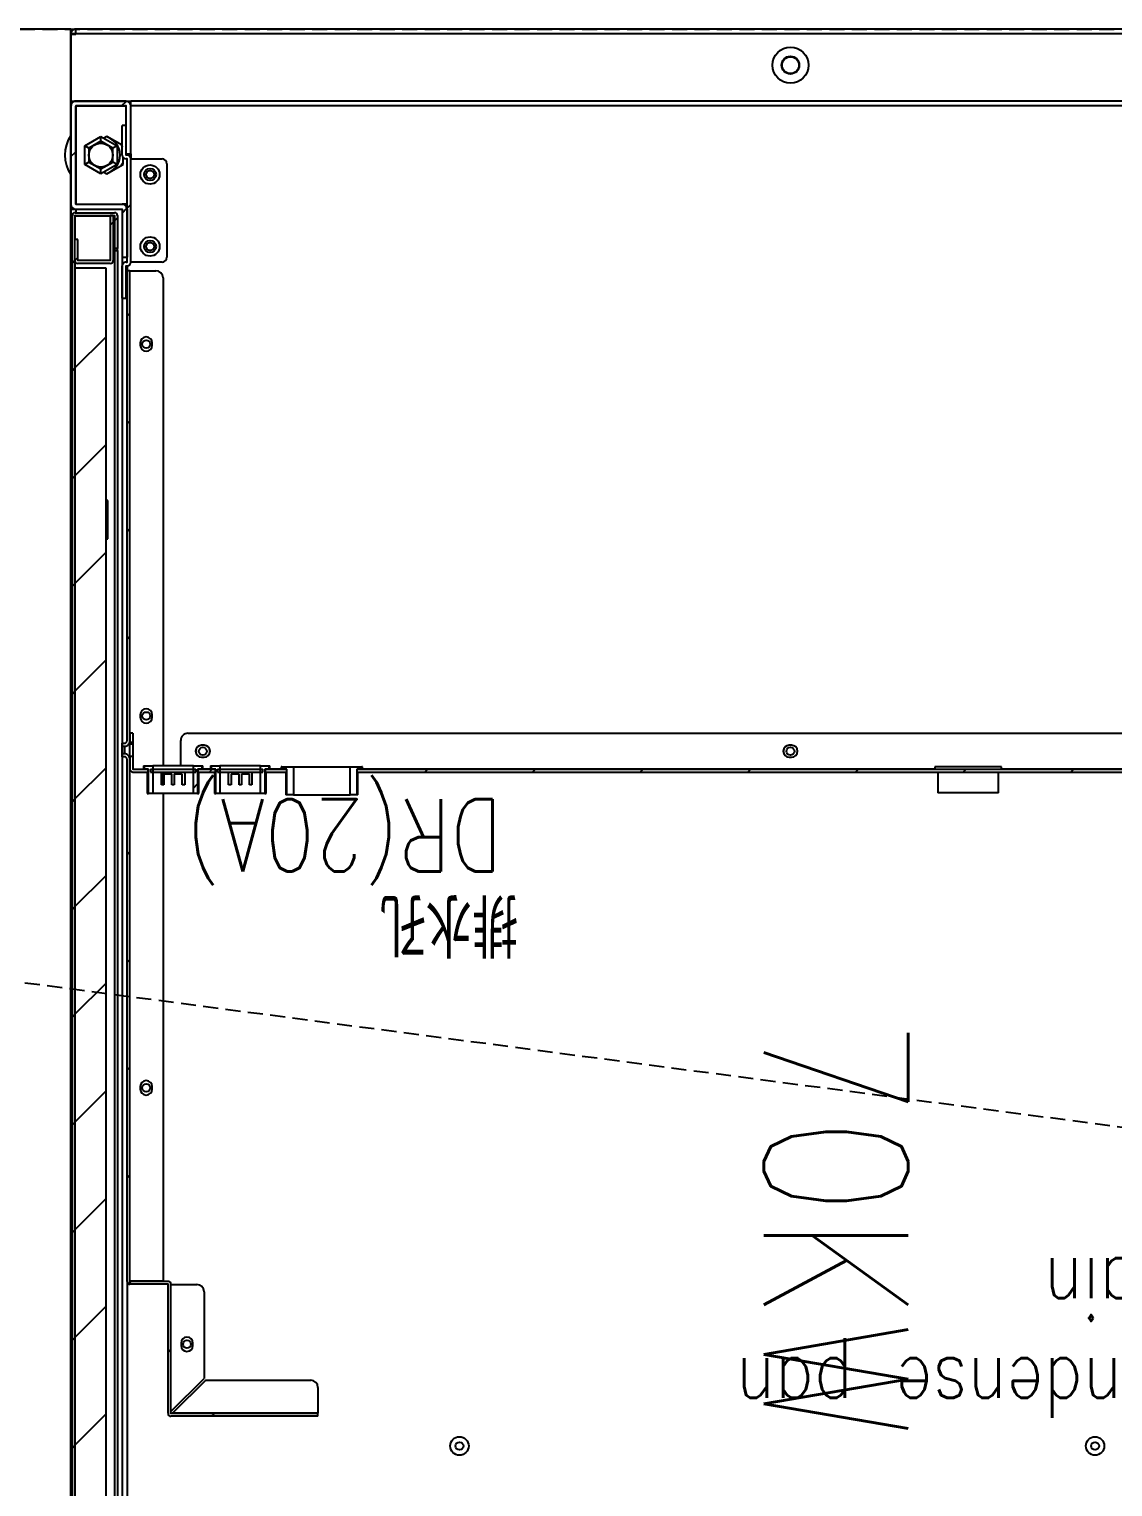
# Model space of a CAD drawing. Extents: x 225000 to 2157367, y 208400 to 840900.
# Drawn here: x 503748 to 504200, y 415995 to 416602 of the extents above; entities that cross this region are included whole.
import ezdxf
from ezdxf.enums import TextEntityAlignment as Align

# ---------------------------------------------------------------- set-up
doc = ezdxf.new("R2010")
doc.units = 0
doc.header["$LTSCALE"] = 10
doc.linetypes.add('XFDP20-DC-PH1$0$HIDDEN2', pattern=[0.1875, 0.125, -0.0625])
for name, color, linetype in [('XFDP20-DC-PH1$0$A-EQ (PH2)', 15, 'XFDP20-DC-PH1$0$HIDDEN2'), ('XFM2Q20-DC$0$EQUIP', 22, 'Continuous'), ('XFM2Q20-DC$0$RACK-DC1-600X1200', 6, 'Continuous'), ('XFM2Q20-DC$0$RACK-DC1-洋基', 9, 'Continuous')]:
    doc.layers.add(name, color=color, linetype=linetype)
doc.styles.add('XFM2Q20-DC$0$XOL30-HVAC-EQ-L194205$0$Standard', font='txt.shx', dxfattribs={"width": 0.8, "bigfont": 'chineset.shx'})
pattern_1 = [(45, (-3953.437, -702.407), (-22.45064, 22.45064), [])]

# ---------------------------------------------------------------- blocks, each defined once
blk = doc.blocks.new('XFDP20-DC-PH1')
at = {"layer": 'XFDP20-DC-PH1$0$A-EQ (PH2)', "ltscale": 5}
blk.add_line((500725.59, 216602.31), (509845.59, 215402.31), dxfattribs=at)
blk.add_lwpolyline([(509845.59, 215402.31), (500725.59, 215402.31), (500725.59, 216602.31), (509845.59, 216602.31)], close=True, dxfattribs=at)
blk = doc.blocks.new('XFM2Q20-DC$0$RACK-70W-一般型')
at = {"layer": 'XFM2Q20-DC$0$EQUIP'}
h = blk.add_hatch(dxfattribs=at)
h.set_pattern_fill('ANSI31', color=256, scale=10, style=0)
h.set_pattern_definition(pattern_1)
edge = h.paths.add_edge_path(flags=0)
edge.add_line((280.6, 998.5), (281.8, 998.5))
edge.add_line((281.8, 998.5), (281.8, 1012.29))
edge.add_arc((281.81, 1012.29), 0.01, 90, 180, ccw=False)
edge.add_line((281.81, 1012.3), (298.29, 1012.3))
edge.add_arc((298.29, 1012.29), 0.01, 0, 90, ccw=False)
edge.add_line((298.3, 1012.29), (298.3, 77.71))
edge.add_arc((298.29, 77.71), 0.01, 270, 360, ccw=False)
edge.add_line((298.29, 77.7), (281.81, 77.7))
edge.add_arc((281.81, 77.71), 0.01, 180, 270, ccw=False)
edge.add_line((281.8, 77.71), (281.8, 91.5))
edge.add_line((281.8, 91.5), (280.6, 91.5))
edge.add_line((280.6, 91.5), (280.6, 77.71))
edge.add_arc((281.81, 77.71), 1.21, 180, 270)
edge.add_line((281.81, 76.5), (298.29, 76.5))
edge.add_arc((298.29, 77.71), 1.21, 270, 360)
edge.add_line((299.5, 77.71), (299.5, 1012.29))
edge.add_arc((298.29, 1012.29), 1.21, 0, 90)
edge.add_line((298.29, 1013.5), (281.81, 1013.5))
edge.add_arc((281.81, 1012.29), 1.21, 90, 180)
edge.add_line((280.6, 1012.29), (280.6, 998.5))
h = blk.add_hatch(dxfattribs=at)
h.set_pattern_fill('ANSI31', color=256, scale=10, style=0)
h.set_pattern_definition(pattern_1)
h.paths.add_polyline_path([(285.3, 990.3), (285.3, 99.7), (298.3, 99.7), (298.3, 990.3)], flags=0)
h = blk.add_hatch(dxfattribs=at)
h.set_pattern_fill('ANSI31', color=256, scale=10, style=0)
h.set_pattern_definition(pattern_1)
edge = h.paths.add_edge_path(flags=0)
edge.add_line((197, 578.2), (197, 577))
edge.add_line((197, 577), (258.29, 577))
edge.add_arc((258.29, 576.99), 0.01, 0, 90, ccw=False)
edge.add_line((258.3, 576.99), (258.3, 523.21))
edge.add_arc((259.51, 523.21), 1.21, 180, 270)
edge.add_line((259.51, 522), (275.39, 522))
edge.add_arc((275.39, 521.99), 0.01, 0, 90, ccw=False)
edge.add_line((275.4, 521.99), (275.4, 304.33))
edge.add_spline(control_points=[(275.4, 304.33), (275.4, 304.2), (275.41, 304.08), (275.43, 303.95), (275.46, 303.82), (275.49, 303.68), (275.54, 303.55), (275.63, 303.3), (275.77, 303.06), (275.95, 302.85), (276.12, 302.66), (276.32, 302.49), (276.54, 302.37), (276.76, 302.24), (277, 302.15), (277.25, 302.11), (277.37, 302.09), (277.49, 302.08), (277.61, 302.08)], knot_values=[0.013074, 0.013074, 0.013074, 0.013074, 0.01345, 0.01345, 0.01345, 0.013861, 0.013861, 0.013861, 0.014671, 0.014671, 0.014671, 0.015433, 0.015433, 0.015433, 0.01619, 0.01619, 0.01619, 0.016548, 0.016548, 0.016548, 0.016548], weights=[1, 1, 1, 1, 1, 1, 1, 1, 1, 1, 1, 1, 1, 1, 1, 1, 1, 1, 1], degree=3, periodic=0)
edge.add_line((277.61, 302.08), (278.6, 302.08))
edge.add_line((278.6, 302.08), (278.6, 303.31))
edge.add_line((278.6, 303.31), (277.61, 303.31))
edge.add_spline(control_points=[(277.61, 303.31), (277.59, 303.31), (277.57, 303.31), (277.55, 303.31), (277.44, 303.32), (277.32, 303.35), (277.22, 303.39), (277.11, 303.43), (277.02, 303.5), (276.93, 303.58), (276.85, 303.65), (276.77, 303.75), (276.72, 303.85), (276.67, 303.95), (276.63, 304.06), (276.61, 304.18), (276.6, 304.23), (276.6, 304.28), (276.6, 304.33)], knot_values=[0.004605, 0.004605, 0.004605, 0.004605, 0.004665, 0.004665, 0.004665, 0.005007, 0.005007, 0.005007, 0.005354, 0.005354, 0.005354, 0.005702, 0.005702, 0.005702, 0.006049, 0.006049, 0.006049, 0.006206, 0.006206, 0.006206, 0.006206], weights=[1, 1, 1, 1, 1, 1, 1, 1, 1, 1, 1, 1, 1, 1, 1, 1, 1, 1, 1], degree=3, periodic=0)
edge.add_line((276.6, 304.33), (276.6, 521.99))
edge.add_arc((275.39, 521.99), 1.21, 0, 90)
edge.add_line((275.39, 523.2), (259.51, 523.2))
edge.add_arc((259.51, 523.21), 0.01, 180, 270, ccw=False)
edge.add_line((259.5, 523.21), (259.5, 576.99))
edge.add_arc((258.29, 576.99), 1.21, 0, 90)
edge.add_line((258.29, 578.2), (197, 578.2))
h = blk.add_hatch(dxfattribs=at)
h.set_pattern_fill('ANSI31', color=256, scale=10, style=0)
h.set_pattern_definition(pattern_1)
h.paths.add_polyline_path([(212.07, 307.5), (212.07, 308.5), (210.03, 308.5), (210.03, 319.2), (207.19, 319.2), (207.19, 307.5)], flags=0)
h = blk.add_hatch(dxfattribs=at)
h.set_pattern_fill('ANSI31', color=256, scale=10, style=0)
h.set_pattern_definition(pattern_1)
h.paths.add_polyline_path([(245.45, 308.5), (245.45, 307.15), (248.93, 307.15), (248.93, 318.65), (247.18, 318.65), (247.18, 308.5)], flags=0)
h = blk.add_hatch(dxfattribs=at)
h.set_pattern_fill('ANSI31', color=256, scale=10, style=0)
h.set_pattern_definition(pattern_1)
edge = h.paths.add_edge_path(flags=0)
edge.add_line((-272.89, 308.5), (180.72, 308.5))
edge.add_line((180.72, 308.5), (180.72, 309.7))
edge.add_line((180.72, 309.7), (-272.89, 309.7))
edge.add_arc((-272.89, 308.49), 1.21, 90, 180)
edge.add_line((-274.1, 308.49), (-274.1, 303))
edge.add_line((-274.1, 303), (-272.9, 303))
edge.add_line((-272.9, 303), (-272.9, 308.49))
edge.add_arc((-272.89, 308.49), 0.01, 90, 180, ccw=False)
h = blk.add_hatch(dxfattribs=at)
h.set_pattern_fill('ANSI31', color=256, scale=10, style=0)
h.set_pattern_definition(pattern_1)
h.paths.add_polyline_path([(246.91, 308.5), (246.91, 309.7), (239.89, 309.7), (239.89, 308.5)], flags=0)
h = blk.add_hatch(dxfattribs=at)
h.set_pattern_fill('ANSI31', color=256, scale=10, style=0)
h.set_pattern_definition(pattern_1)
h.paths.add_polyline_path([(274.2, 298), (274.2, 293.5), (275.4, 293.5), (275.4, 298)], flags=0)
h = blk.add_hatch(dxfattribs=at)
h.set_pattern_fill('ANSI31', color=256, scale=10, style=0)
h.set_pattern_definition(pattern_1)
edge = h.paths.add_edge_path(flags=0)
edge.add_spline(control_points=[(277.61, 298.92), (277.54, 298.92), (277.47, 298.92), (277.41, 298.91), (277.17, 298.89), (276.93, 298.82), (276.72, 298.72), (276.56, 298.65), (276.41, 298.56), (276.27, 298.45), (276.09, 298.31), (275.94, 298.15), (275.81, 297.97), (275.67, 297.76), (275.55, 297.53), (275.49, 297.28), (275.43, 297.08), (275.4, 296.88), (275.4, 296.67)], knot_values=[0.012492, 0.012492, 0.012492, 0.012492, 0.012694, 0.012694, 0.012694, 0.01341, 0.01341, 0.01341, 0.013935, 0.013935, 0.013935, 0.014597, 0.014597, 0.014597, 0.015361, 0.015361, 0.015361, 0.015982, 0.015982, 0.015982, 0.015982], weights=[1, 1, 1, 1, 1, 1, 1, 1, 1, 1, 1, 1, 1, 1, 1, 1, 1, 1, 1], degree=3, periodic=0)
edge.add_line((275.4, 296.67), (275.4, 100.71))
edge.add_line((275.4, 100.71), (276.6, 100.71))
edge.add_line((276.6, 100.71), (276.6, 296.67))
edge.add_spline(control_points=[(276.6, 296.67), (276.6, 296.73), (276.61, 296.79), (276.62, 296.85), (276.64, 296.96), (276.68, 297.08), (276.73, 297.17), (276.79, 297.27), (276.86, 297.37), (276.95, 297.44), (277, 297.49), (277.06, 297.53), (277.12, 297.56), (277.21, 297.61), (277.32, 297.65), (277.43, 297.67), (277.49, 297.68), (277.55, 297.69), (277.61, 297.69)], knot_values=[0.005521, 0.005521, 0.005521, 0.005521, 0.005706, 0.005706, 0.005706, 0.006052, 0.006052, 0.006052, 0.006399, 0.006399, 0.006399, 0.006604, 0.006604, 0.006604, 0.006941, 0.006941, 0.006941, 0.007122, 0.007122, 0.007122, 0.007122], weights=[1, 1, 1, 1, 1, 1, 1, 1, 1, 1, 1, 1, 1, 1, 1, 1, 1, 1, 1], degree=3, periodic=0)
edge.add_line((277.61, 297.69), (278.6, 297.69))
edge.add_line((278.6, 297.69), (278.6, 298.92))
edge.add_line((278.6, 298.92), (277.61, 298.92))
h = blk.add_hatch(dxfattribs=at)
h.set_pattern_fill('ANSI31', color=256, scale=10, style=0)
h.set_pattern_definition(pattern_1)
edge = h.paths.add_edge_path(flags=0)
edge.add_line((276.99, 98.7), (276.61, 98.7))
edge.add_arc((276.61, 97.09), 1.61, 90, 180)
edge.add_line((275, 97.09), (275, 54.11))
edge.add_arc((276.61, 54.11), 1.61, 180, 270)
edge.add_line((276.61, 52.5), (276.99, 52.5))
edge.add_arc((276.99, 52.49), 0.01, 0, 90, ccw=False)
edge.add_line((277, 52.49), (277, 40.1))
edge.add_line((277, 40.1), (278.6, 40.1))
edge.add_line((278.6, 40.1), (278.6, 52.49))
edge.add_arc((276.99, 52.49), 1.61, 0, 90)
edge.add_line((276.99, 54.1), (276.61, 54.1))
edge.add_arc((276.61, 54.11), 0.01, 180, 270, ccw=False)
edge.add_line((276.6, 54.11), (276.6, 97.09))
edge.add_arc((276.61, 97.09), 0.01, 90, 180, ccw=False)
edge.add_line((276.61, 97.1), (276.99, 97.1))
edge.add_arc((276.99, 98.71), 1.61, 270, 360)
edge.add_line((278.6, 98.71), (278.6, 112.1))
edge.add_line((278.6, 112.1), (277, 112.1))
edge.add_line((277, 112.1), (277, 98.71))
edge.add_arc((276.99, 98.71), 0.01, 270, 360, ccw=False)
h = blk.add_hatch(dxfattribs=at)
h.set_pattern_fill('ANSI31', color=256, scale=10, style=0)
h.set_pattern_definition(pattern_1)
edge = h.paths.add_edge_path(flags=0)
edge.add_line((298.3, 87.7), (298.3, 96.49))
edge.add_arc((297.09, 96.49), 1.21, 0, 90)
edge.add_line((297.09, 97.7), (283.61, 97.7))
edge.add_arc((283.61, 96.49), 1.21, 90, 180)
edge.add_line((282.4, 96.49), (282.4, 77.7))
edge.add_line((282.4, 77.7), (283.6, 77.7))
edge.add_line((283.6, 77.7), (283.6, 96.49))
edge.add_arc((283.61, 96.49), 0.01, 90, 180, ccw=False)
edge.add_line((283.61, 96.5), (297.09, 96.5))
edge.add_arc((297.09, 96.49), 0.01, 0, 90, ccw=False)
edge.add_line((297.1, 96.49), (297.1, 87.7))
edge.add_line((297.1, 87.7), (298.3, 87.7))
h = blk.add_hatch(dxfattribs=at)
h.set_pattern_fill('ANSI31', color=256, scale=10, style=0)
h.set_pattern_definition(pattern_1)
edge = h.paths.add_edge_path(flags=0)
edge.add_arc((277.01, 32.01), 2.01, 180, 270)
edge.add_line((277.01, 30), (297.99, 30))
edge.add_arc((297.99, 32.01), 2.01, 270, 360)
edge.add_line((300, 32.01), (300, 72.99))
edge.add_arc((297.99, 72.99), 2.01, 0, 90)
edge.add_line((297.99, 75), (278.61, 75))
edge.add_arc((278.61, 75.01), 0.01, 180, 270, ccw=False)
edge.add_line((278.6, 75.01), (278.6, 95))
edge.add_line((278.6, 95), (276.6, 95))
edge.add_line((276.6, 95), (276.6, 75.01))
edge.add_arc((278.61, 75.01), 2.01, 180, 270)
edge.add_line((278.61, 73), (297.99, 73))
edge.add_arc((297.99, 72.99), 0.01, 0, 90, ccw=False)
edge.add_line((298, 72.99), (298, 32.01))
edge.add_arc((297.99, 32.01), 0.01, 270, 360, ccw=False)
edge.add_line((297.99, 32), (277.01, 32))
edge.add_arc((277.01, 32.01), 0.01, 180, 270, ccw=False)
edge.add_line((277, 32.01), (277, 52))
edge.add_line((277, 52), (275, 52))
edge.add_line((275, 52), (275, 32.01))
for p, q in [((278.61, 75), (278.61, 1015)), ((300, 75), (300, 1015)), ((281.81, 77.8), (281.81, 1012.2)), ((298.3, 1012.29), (298.3, 77.71)), ((299.5, 1012.29), (299.5, 77.71)), ((280.6, 92.21), (280.6, 997.79)), ((281.8, 92.21), (281.8, 997.79)), ((278.6, 303.31), (278.6, 995)), ((285.3, 990.3), (285.3, 99.7)), ((298.3, 99.7), (298.3, 990.3)), ((276.59, 522.15), (276.59, 947.63)), ((197, 578.2), (258.29, 578.2)), ((197, 578.2), (197, 577)), ((197, 577), (258.29, 577)), ((197, 577), (197, 576.99)), ((197, 576.99), (257.58, 576.99)), ((197, 566.2), (197, 576.99)), ((243.79, 563.2), (257.58, 576.99)), ((258.29, 576.28), (244.5, 562.49)), ((257.58, 576.99), (257.94, 577)), ((258.3, 576.63), (258.29, 576.28)), ((258.29, 576.28), (258.29, 523.3)), ((258.3, 576.99), (258.3, 523.21)), ((259.5, 576.99), (259.5, 523.21)), ((243.79, 563.2), (200, 563.2)), ((244.5, 526.3), (244.5, 562.49)), ((249.1, 548.7), (249.1, 547.7)), ((254.1, 547.7), (254.1, 548.7)), ((258.29, 523.3), (247.5, 523.3)), ((258.29, 523.3), (258.3, 523.3)), ((259.51, 523.2), (275.39, 523.2)), ((259.51, 522), (275.39, 522)), ((261.6, 318.65), (261.6, 521.9)), ((261.6, 521.9), (275.39, 521.9)), ((275.4, 521.9), (275.39, 521.9)), ((275.39, 521.9), (275.39, 308.65)), ((275.4, 521.99), (275.4, 304.33)), ((276.6, 521.99), (276.6, 304.33)), ((266.1, 441.8), (266.1, 440.8)), ((271.1, 440.8), (271.1, 441.8)), ((-86.8, 318.3), (-86.8, 309.7)), ((-86.8, 318.3), (-62.37, 318.3)), ((-62.37, 318.3), (-61.4, 318.3)), ((-61.4, 309.7), (-61.4, 318.3)), ((180.4, 319.2), (180.4, 309.7)), ((180.4, 319.2), (180.77, 319.2)), ((180.77, 308.5), (180.77, 319.2)), ((180.77, 319.2), (183.61, 319.2)), ((183.61, 319.2), (183.61, 307.5)), ((207.19, 319.2), (183.61, 319.2)), ((207.19, 307.5), (207.19, 319.2)), ((207.19, 319.2), (210.03, 319.2)), ((210.03, 319.2), (210.03, 308.5)), ((210.03, 319.2), (210.4, 319.2)), ((210.4, 309.7), (210.4, 319.2)), ((218.65, 318.65), (218.65, 309.7)), ((219.18, 318.65), (218.65, 318.65)), ((219.18, 308.5), (219.18, 318.65)), ((219.18, 318.65), (220.93, 318.65)), ((220.93, 318.65), (220.93, 307.15)), ((220.93, 318.65), (237.87, 318.65)), ((237.87, 307.15), (237.87, 318.65)), ((237.87, 318.65), (239.62, 318.65)), ((239.62, 318.65), (239.62, 308.5)), ((240.15, 318.65), (239.62, 318.65)), ((240.15, 309.7), (240.15, 318.65)), ((246.65, 318.65), (246.65, 309.7)), ((247.18, 318.65), (246.65, 318.65)), ((247.18, 308.5), (247.18, 318.65)), ((247.18, 318.65), (248.93, 318.65)), ((248.93, 318.65), (248.93, 307.15)), ((248.93, 318.65), (265.87, 318.65)), ((265.87, 307.15), (265.87, 318.65)), ((265.87, 318.65), (267.62, 318.65)), ((267.62, 318.65), (267.62, 308.5)), ((268.15, 318.65), (267.62, 318.65)), ((268.15, 309.7), (268.15, 318.65)), ((224.55, 314.97), (225.55, 314.97)), ((224.55, 309.7), (224.55, 314.97)), ((225.55, 314.97), (225.55, 310.5)), ((225.55, 310.5), (228.9, 310.5)), ((228.9, 314.97), (229.9, 314.97)), ((228.9, 310.5), (228.9, 314.97)), ((229.9, 314.97), (229.9, 310.5)), ((229.9, 310.5), (233.25, 310.5)), ((233.25, 314.97), (234.25, 314.97)), ((233.25, 310.5), (233.25, 314.97)), ((234.25, 314.97), (234.25, 309.7)), ((252.55, 314.97), (253.55, 314.97)), ((252.55, 309.7), (252.55, 314.97)), ((253.55, 314.97), (253.55, 310.5)), ((253.55, 310.5), (256.9, 310.5)), ((256.9, 314.97), (257.9, 314.97)), ((256.9, 310.5), (256.9, 314.97)), ((257.9, 314.97), (257.9, 310.5)), ((257.9, 310.5), (261.25, 310.5)), ((261.25, 314.97), (262.25, 314.97)), ((261.25, 310.5), (261.25, 314.97)), ((261.6, 309.7), (261.6, 314.97)), ((262.25, 314.97), (262.25, 309.7)), ((180.72, 309.7), (-272.89, 309.7)), ((180.72, 308.5), (-272.89, 308.5)), ((-254.2, 308.49), (-88, 308.49)), ((-88, 308.5), (-88, 307.5)), ((-88, 307.5), (-61.26, 307.5)), ((-61.26, 307.5), (-60.2, 307.5)), ((-60.2, 307.5), (-60.2, 308.5)), ((-60.2, 308.49), (178.4, 308.49)), ((178.4, 308.5), (178.4, 307.5)), ((178.4, 307.5), (178.73, 307.5)), ((178.73, 308.5), (180.77, 308.5)), ((178.73, 307.5), (178.73, 308.5)), ((183.61, 307.5), (178.73, 307.5)), ((180.72, 309.7), (180.72, 308.5)), ((207.19, 307.5), (183.61, 307.5)), ((212.07, 307.5), (207.19, 307.5)), ((210.03, 308.5), (212.07, 308.5)), ((210.08, 308.5), (210.08, 309.7)), ((218.91, 309.7), (210.08, 309.7)), ((218.91, 308.5), (210.08, 308.5)), ((212.07, 308.5), (212.07, 307.5)), ((212.07, 307.5), (212.4, 307.5)), ((212.4, 307.5), (212.4, 308.5)), ((212.4, 308.49), (217, 308.49)), ((217, 308.5), (217, 307.15)), ((217.45, 307.15), (217, 307.15)), ((217.45, 308.5), (219.18, 308.5)), ((217.45, 307.15), (217.45, 308.5)), ((220.93, 307.15), (217.45, 307.15)), ((218.91, 309.7), (218.91, 308.5)), ((219.97, 309.7), (219.97, 308.5)), ((238.83, 309.7), (219.97, 309.7)), ((238.83, 308.5), (219.97, 308.5)), ((220.93, 307.15), (237.87, 307.15)), ((241.35, 307.15), (237.87, 307.15)), ((238.83, 308.5), (238.83, 309.7)), ((239.62, 308.5), (241.35, 308.5)), ((239.89, 308.5), (239.89, 309.7)), ((246.91, 309.7), (239.89, 309.7)), ((246.91, 308.5), (239.89, 308.5)), ((241.35, 308.5), (241.35, 307.15)), ((241.8, 307.15), (241.35, 307.15)), ((241.8, 307.15), (241.8, 308.5)), ((241.8, 308.49), (245, 308.49)), ((245, 308.5), (245, 307.15)), ((245.45, 307.15), (245, 307.15)), ((245.45, 308.5), (247.18, 308.5)), ((245.45, 307.15), (245.45, 308.5)), ((248.93, 307.15), (245.45, 307.15)), ((246.91, 309.7), (246.91, 308.5)), ((247.97, 309.7), (247.97, 308.5)), ((266.83, 309.7), (247.97, 309.7)), ((266.83, 308.5), (247.97, 308.5)), ((248.93, 307.15), (265.87, 307.15)), ((254.2, 307.15), (254.2, 296.5)), ((261.6, 103.71), (261.6, 307.15)), ((269.35, 307.15), (265.87, 307.15)), ((266.83, 308.5), (266.83, 309.7)), ((267.62, 308.5), (269.35, 308.5)), ((274.19, 309.7), (267.89, 309.7)), ((267.89, 308.5), (267.89, 309.7)), ((274.19, 308.5), (267.89, 308.5)), ((269.35, 308.5), (269.35, 307.15)), ((269.8, 307.15), (269.35, 307.15)), ((269.8, 307.15), (269.8, 308.5)), ((274.2, 303), (274.2, 308.49)), ((275.4, 303), (275.4, 308.49)), ((0.5, 303.5), (-0.5, 303.5)), ((-0.5, 298.5), (0.5, 298.5)), ((245.5, 303.5), (244.5, 303.5)), ((244.5, 298.5), (245.5, 298.5)), ((275.4, 303), (274.2, 303)), ((274.2, 298), (274.2, 303)), ((274.2, 298), (275.4, 298)), ((274.2, 293.5), (274.2, 298)), ((275.4, 303), (275.4, 298)), ((275.4, 293.5), (275.4, 298)), ((277.61, 303.31), (278.6, 303.31)), ((277.61, 302.08), (278.6, 302.08)), ((277.61, 298.92), (277.61, 302.08)), ((278.6, 298.92), (277.61, 298.92)), ((278.6, 303.31), (278.6, 302.08)), ((278.6, 302.08), (278.6, 298.92)), ((278.6, 298.92), (278.6, 297.69)), ((251.2, 293.5), (-251.2, 293.5)), ((274.2, 293.5), (275.4, 293.5)), ((275.39, 293.5), (275.39, 100.71)), ((275.4, 296.67), (275.4, 100.71)), ((276.6, 296.67), (276.6, 100.71)), ((278.6, 297.69), (277.61, 297.69)), ((278.6, 112.1), (278.6, 297.69)), ((266.1, 286.8), (266.1, 285.8)), ((271.1, 285.8), (271.1, 286.8)), ((285.3, 212.5), (284.6, 212.5)), ((284.6, 212.5), (284.6, 196.5)), ((284.6, 196.5), (285.3, 196.5)), ((266.1, 131.8), (266.1, 130.8)), ((271.1, 130.8), (271.1, 131.8)), ((277, 112.1), (277, 98.71)), ((278.6, 112.1), (277, 112.1)), ((278.6, 112.1), (278.6, 98.71)), ((275.39, 100.71), (264.6, 100.71)), ((275.39, 100.71), (275.4, 100.71)), ((275.4, 100.71), (276.6, 100.71)), ((276.59, 98.7), (276.59, 100.71)), ((276.99, 98.7), (276.61, 98.7)), ((278.6, 95), (278.6, 98.71)), ((283.61, 97.7), (297.09, 97.7)), ((285.3, 99.7), (298.3, 99.7)), ((298.29, 99.7), (298.29, 96.65)), ((260, 56.11), (260, 95.09)), ((262, 97.09), (274.99, 97.09)), ((274.99, 97.09), (274.99, 54.11)), ((275, 97.09), (274.99, 97.09)), ((275, 97.09), (275, 54.11)), ((276.6, 97.09), (276.6, 54.11)), ((276.6, 75.01), (276.6, 95)), ((278.6, 95), (276.6, 95)), ((276.99, 97.1), (276.61, 97.1)), ((278.6, 75.01), (278.6, 95)), ((281.8, 92.21), (280.6, 92.21)), ((280.6, 92.21), (280.6, 91.5)), ((280.6, 77.71), (280.6, 91.5)), ((280.6, 91.5), (281.8, 91.5)), ((281.8, 92.21), (281.8, 91.5)), ((281.8, 77.71), (281.8, 91.5)), ((282.4, 77.7), (282.4, 96.49)), ((283.6, 77.7), (283.6, 96.49)), ((283.61, 96.5), (297.09, 96.5)), ((297.1, 96.49), (297.1, 87.7)), ((298.3, 96.49), (298.3, 87.7)), ((297.1, 87.7), (298.3, 87.7)), ((298.29, 87.7), (298.29, 77.8)), ((276.6, 73), (278.61, 73)), ((297.99, 75), (278.61, 75)), ((297.99, 73), (278.61, 73)), ((281.8, 78.15), (281.81, 77.8)), ((282.4, 77.8), (281.81, 77.8)), ((298.29, 77.7), (281.81, 77.7)), ((298.29, 76.5), (281.81, 76.5)), ((282.4, 77.7), (283.6, 77.7)), ((298.29, 77.8), (283.6, 77.8)), ((297.99, 77.7), (297.99, 77.8)), ((297.99, 75), (297.99, 76.5)), ((300, 75), (297.99, 75)), ((298, 32.01), (298, 72.99)), ((298.29, 77.8), (298.3, 77.8)), ((300, 32.01), (300, 72.99)), ((297.99, 72.89), (277, 72.89)), ((297.99, 72.89), (297.99, 32.11)), ((298, 72.89), (297.99, 72.89)), ((285, 60.29), (278.25, 56.4)), ((278.25, 55.64), (279, 56.83)), ((278.25, 56.4), (278.25, 53.49)), ((280.75, 56.4), (287.5, 60.29)), ((280.75, 56.4), (282.48, 55.4)), ((280.75, 48.6), (280.75, 56.4)), ((287.5, 58.29), (282.48, 55.4)), ((282.48, 55.4), (282.48, 49.6)), ((286.25, 59.57), (285, 60.29)), ((287.5, 60.29), (287.5, 58.29)), ((287.5, 60.29), (294.25, 56.4)), ((292.52, 55.4), (287.5, 58.29)), ((292.52, 55.4), (294.25, 56.4)), ((292.52, 49.6), (292.52, 55.4)), ((294.25, 56.4), (294.25, 48.6)), ((274.99, 54.11), (262, 54.11)), ((274.99, 54.11), (275, 54.11)), ((275, 52), (275, 54.11)), ((275, 52), (275, 32.01)), ((277, 52), (275, 52)), ((276.61, 54.1), (276.99, 54.1)), ((276.61, 52.5), (276.99, 52.5)), ((277, 52.49), (277, 40.1)), ((277, 52), (277, 32.01)), ((278.6, 52.49), (278.6, 40.1)), ((279.06, 48.13), (278.6, 49.01)), ((280.75, 48.6), (282.48, 49.6)), ((282.48, 49.6), (287.5, 46.71)), ((287.5, 46.71), (292.52, 49.6)), ((292.52, 49.6), (294.25, 48.6)), ((278.6, 48.4), (285, 44.71)), ((287.5, 44.71), (280.75, 48.6)), ((285, 44.71), (286.25, 45.43)), ((294.25, 48.6), (287.5, 44.71)), ((287.5, 46.71), (287.5, 44.71)), ((277, 40.1), (278.6, 40.1)), ((-275, 32.01), (275, 32.01)), ((275, 32.01), (275, 30)), ((277, 32.11), (297.99, 32.11)), ((277.01, 32), (297.99, 32)), ((297.99, 32.11), (298, 32.11)), ((-275, 30), (275, 30)), ((-275, 29.99), (275, 29.99)), ((275, 29.99), (275, 30)), ((300, 29.99), (275, 29.99)), ((277.01, 30), (297.99, 30)), ((300, 2.1), (300, 29.99)), ((-297.9, 2.01), (297.9, 2.01)), ((-297.9, 0), (297.9, 0)), ((297.9, 2.1), (297.9, 2.01)), ((300, 2.1), (297.9, 2.1)), ((297.9, 2.01), (297.9, 0)), ((297.99, 2), (297.9, 2)), ((297.99, 0), (297.9, 0)), ((297.99, 2), (297.99, 0)), ((298, 2.1), (298, 2.01)), ((298, 2.01), (300, 2.01)), ((300, 2.1), (300, 2.01))]:
    blk.add_line(p, q, dxfattribs=at)
at = {"layer": 'XFM2Q20-DC$0$EQUIP', "flags": 128}
blk.add_lwpolyline([(277, 72.89), (276.61, 72.85), (276.6, 72.85)], dxfattribs=at)
at = {"layer": 'XFM2Q20-DC$0$EQUIP'}
for centre, radius in [((-127, 590.6), 3.85), ((-127, 590.6), 1.65), ((138, 590.6), 3.85), ((138, 590.6), 1.65), ((251.6, 548.2), 1.65), ((268.6, 441.3), 1.65), ((0, 301), 1.65), ((245, 301), 1.65), ((268.6, 286.3), 1.65), ((268.6, 131.3), 1.65), ((267, 90.6), 4), ((267, 90.6), 2.5), ((267, 90.6), 1.65), ((267, 60.6), 4), ((267, 60.6), 2.5), ((267, 60.6), 1.65), ((287.5, 52.5), 5), ((0, 15), 7.5), ((0, 15), 3.7), ((0, 15), 3.5)]:
    blk.add_circle(centre, radius, dxfattribs=at)
for centre, radius, start, end in [((258.29, 576.99), 1.21, 0, 90), ((258.29, 576.99), 0.01, 0, 90), ((200, 566.2), 3, 180, 270), ((251.6, 548.7), 2.5, 0, 180), ((251.6, 547.7), 2.5, 180, 0), ((247.5, 526.3), 3, 180, 270), ((259.51, 523.21), 1.21, 180, 270), ((259.51, 523.21), 0.01, 180, 270), ((275.39, 521.99), 1.21, 0, 90), ((275.39, 521.99), 0.01, 0, 90), ((268.6, 441.8), 2.5, 0, 180), ((268.6, 440.8), 2.5, 180, 0), ((274.19, 308.49), 1.21, 0, 90), ((274.19, 308.49), 0.01, 0, 90), ((-0.5, 301), 2.5, 90, 270), ((0.5, 301), 2.5, 270, 90), ((244.5, 301), 2.5, 90, 270), ((245.5, 301), 2.5, 270, 90), ((251.2, 296.5), 3, 270, 0), ((268.6, 286.8), 2.5, 0, 180), ((268.6, 285.8), 2.5, 180, 0), ((268.6, 131.8), 2.5, 0, 180), ((268.6, 130.8), 2.5, 180, 0), ((264.6, 103.71), 3, 180, 270), ((276.61, 97.09), 1.61, 90, 180), ((276.99, 98.71), 0.01, 270, 0), ((276.99, 98.71), 1.61, 270, 0), ((283.61, 96.49), 1.21, 90, 180), ((297.09, 96.49), 1.21, 0, 90), ((262, 95.09), 2, 90, 180), ((276.61, 97.09), 0.01, 90, 180), ((283.61, 96.49), 0.01, 90, 180), ((297.09, 96.49), 0.01, 0, 90), ((278.61, 75.01), 2.01, 180, 270), ((278.61, 75.01), 0.01, 180, 270), ((281.81, 77.71), 1.21, 180, 270), ((281.81, 77.71), 0.01, 180, 270), ((297.99, 72.99), 2.01, 0, 90), ((297.99, 72.99), 0.01, 0, 90), ((298.29, 77.71), 1.21, 270, 0), ((298.29, 77.71), 0.01, 270, 0), ((287.5, 52.5), 15, 326.44269, 33.55731), ((262, 56.11), 2, 180, 270), ((287.5, 52.5), 8, 106.56746, 253.43254), ((276.61, 54.11), 1.61, 180, 270), ((276.61, 54.11), 0.01, 180, 270), ((276.99, 52.49), 1.61, 0, 90), ((276.99, 52.49), 0.01, 0, 90), ((277.01, 32.01), 2.01, 180, 270), ((277.01, 32.01), 0.01, 180, 270), ((297.99, 32.01), 0.01, 270, 0), ((297.99, 32.01), 2.01, 270, 0), ((297.99, 2.01), 2.01, 270, 0), ((297.99, 2.01), 0.01, 270, 0)]:
    blk.add_arc(centre, radius, start, end, dxfattribs=at)
for points, knots in [([(275.4, 304.33), (275.41, 304.2), (275.42, 303.94), (275.56, 303.42), (275.9, 302.83), (276.51, 302.33), (277.12, 302.11), (277.49, 302.09), (277.61, 302.08)], [0, 0, 0, 0, 0.108568, 0.2278708, 0.4603401, 0.6792644, 0.896707, 1, 1, 1, 1]), ([(276.6, 304.33), (276.6, 304.2), (276.63, 304.06), (276.73, 303.82), (276.8, 303.71), (276.99, 303.52), (277.1, 303.44), (277.35, 303.34), (277.48, 303.31), (277.61, 303.31)], [0, 0, 0, 0, 0.25, 0.25, 0.5, 0.5, 0.75, 0.75, 1, 1, 1, 1]), ([(277.61, 298.92), (277.54, 298.92), (277.24, 298.91), (276.76, 298.78), (276.22, 298.44), (275.77, 297.96), (275.45, 297.34), (275.42, 296.88), (275.4, 296.67)], [0, 0, 0, 0, 0.058226, 0.262987, 0.414182, 0.603988, 0.822464, 1, 1, 1, 1]), ([(277.61, 297.69), (277.48, 297.69), (277.34, 297.66), (277.1, 297.56), (276.99, 297.48), (276.8, 297.29), (276.73, 297.18), (276.63, 296.93), (276.6, 296.8), (276.6, 296.67)], [0, 0, 0, 0, 0.25, 0.25, 0.5, 0.5, 0.75, 0.75, 1, 1, 1, 1])]:
    blk.add_open_spline(points, degree=3, knots=knots, dxfattribs=at)
at = {"color": 53, "style": 'XFM2Q20-DC$0$XOL30-HVAC-EQ-L194205$0$Standard', "width": 0.8}
blk.add_text('70KW', height=60.173, rotation=90, dxfattribs=at).set_placement((11.06, 412.13))
blk.add_text('DR(20A)', height=30.086, dxfattribs=at).set_placement((186.06, 336.06), align=Align.MIDDLE_CENTER)
at = {"layer": 'XFM2Q20-DC$0$EQUIP', "attachment_point": 1, "style": 'XFM2Q20-DC$0$XOL30-HVAC-EQ-L194205$0$Standard'}
for s, insert, char_height, width in [('{Condense pan drain}', (-172.49, 578.93), 25, 233.6438), ('{\\H9.6x;排水孔}', (113.56, 385.01), 2.5, 207.9912)]:
    blk.add_mtext(s, dxfattribs=dict(at, insert=insert, char_height=char_height, width=width))
blk = doc.blocks.new('XFM2Q20-DC')
at = {"layer": 'XFM2Q20-DC$0$RACK-DC1-600X1200'}
for p, q in [((503765.59, 215402.31), (503765.59, 216602.31)), ((503765.59, 216602.31), (503765.59, 216002.31))]:
    blk.add_line(p, q, dxfattribs=at)
blk.add_lwpolyline([(503765.59, 216602.31), (503155.59, 216602.31), (503155.59, 215402.31), (503765.59, 215402.31)], close=True, dxfattribs=at)
at = {"layer": 'XFM2Q20-DC$0$RACK-DC1-洋基', "rotation": 180}
blk.add_blockref('XFM2Q20-DC$0$RACK-70W-一般型', (504065.59, 216602.31, 0), dxfattribs=at)

msp = doc.modelspace()

# ---------------------------------------------------------------- block references
for name in ['XFDP20-DC-PH1', 'XFM2Q20-DC']:
    msp.add_blockref(name, (0, 200000))

doc.saveas('drawing.dxf')
